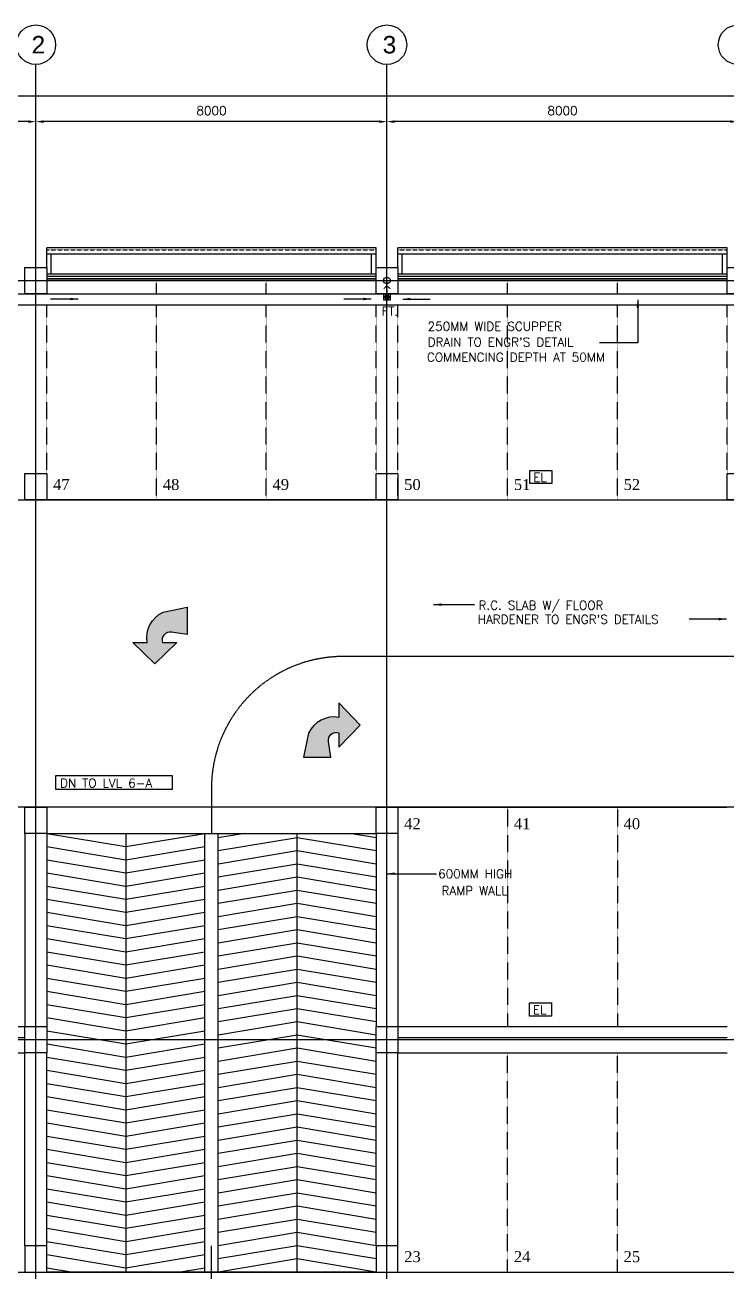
# Model space of a CAD drawing. Header units: millimetres. Extents: x -312260 to 194620, y -310600 to 21683.
# Drawn here: x -30659 to -14659, y -7219 to 21208 of the extents above; entities that cross this region are included whole.
import ezdxf

# ---------------------------------------------------------------- set-up
doc = ezdxf.new("R2010")
doc.units = ezdxf.units.MM
doc.header["$LTSCALE"] = 5
doc.header["$MEASUREMENT"] = 0
doc.header["$PDMODE"] = 3
for name, pattern in [('CENTER', [2, 1.25, -0.25, 0.25, -0.25]), ('DASHDOT2', [0.5, 0.25, -0.125, 0, -0.125]), ('DASHEDX2', [1.5, 1, -0.5]), ('HIDDEN2', [0.1875, 0.125, -0.0625])]:
    doc.linetypes.add(name, pattern=pattern)
for name, color, linetype in [('ARROW', 254, 'Continuous'), ('beam_p', 1, 'Continuous'), ('col', 7, 'Continuous'), ('CP NUMBERING', 1, 'Continuous'), ('DIM', 7, 'Continuous'), ('DRAIN', 5, 'Continuous'), ('EL & K', 10, 'Continuous'), ('FIX', 5, 'Continuous'), ('GRID', 9, 'CENTER'), ('LINE', 7, 'Continuous'), ('parap', 7, 'Continuous'), ('park L', 9, 'DASHEDX2'), ('RAIL', 1, 'Continuous'), ('RWDP', 1, 'Continuous'), ('SPEC', 7, 'Continuous'), ('wall', 2, 'Continuous')]:
    doc.layers.add(name, color=color, linetype=linetype)
doc.styles.add('CARPARK NO', font='TIMES.TTF', dxfattribs={"height": 200})
doc.styles.add('HELV', font='HELV.shx')
doc.styles.add('ROMS', font='romans.shx', dxfattribs={"width": 0.8, "height": 230})
doc.styles.add('S100', font='ROMANS.shx', dxfattribs={"height": 200})
doc.dimstyles.new('S100', dxfattribs={"dimscale": 0, "dimtxt": 150, "dimasz": 175, "dimexe": 150, "dimexo": 150, "dimgap": 150, "dimtad": 1, "dimdec": 0, "dimzin": 0, "dimdsep": 46, "dimtxsty": 'S100', "dimcen": 0, "dimdle": 100, "dimclrd": 5, "dimclre": 5, "dimclrt": 1, "dimaunit": 1, "dimadec": 0, "dimazin": 0, "dimtfac": 1, "dimtdec": 0, "dimtofl": 0, "dimtmove": 1, "dimatfit": 3, "dimfxl": 1, "dimtolj": 1, "dimtzin": 0, "dimarcsym": 0})

# ---------------------------------------------------------------- blocks, each defined once
blk = doc.blocks.new('*D21')
at = {"layer": 'DEFPOINTS', "color": 0}
for p in [(-22409, 19004), (-22409, 19004), (-14409, 19004)]:
    blk.add_point(p, dxfattribs=at)
at = {"layer": 'DIM', "color": 5, "lineweight": -2}
blk.add_line((-14584, 19004), (-22234, 19004), dxfattribs=at)
at = {"layer": 'DIM', "color": 5}
for points in [[(-22234, 19033), (-22234, 18974), (-22409, 19004)], [(-14584, 19033), (-14584, 18974), (-14409, 19004)]]:
    blk.add_solid(points, dxfattribs=at)
at = {"layer": 'DIM', "color": 1, "insert": (-18409, 19254), "char_height": 200, "attachment_point": 5, "style": 'S100'}
blk.add_mtext('\\A1;8000', dxfattribs=at)
blk = doc.blocks.new('*D22')
at = {"layer": 'DEFPOINTS', "color": 0}
for p in [(-30409, 19004), (-30409, 19004), (-22409, 19004)]:
    blk.add_point(p, dxfattribs=at)
at = {"layer": 'DIM', "color": 5, "lineweight": -2}
blk.add_line((-22584, 19004), (-30234, 19004), dxfattribs=at)
at = {"layer": 'DIM', "color": 5}
for points in [[(-30234, 19033), (-30234, 18974), (-30409, 19004)], [(-22584, 19033), (-22584, 18974), (-22409, 19004)]]:
    blk.add_solid(points, dxfattribs=at)
at = {"layer": 'DIM', "color": 1, "insert": (-26409, 19254), "char_height": 200, "attachment_point": 5, "style": 'S100'}
blk.add_mtext('\\A1;8000', dxfattribs=at)
blk = doc.blocks.new('*D23')
at = {"layer": 'DEFPOINTS', "color": 0}
for p in [(-38409, 19004), (-38409, 19004), (-30409, 19004)]:
    blk.add_point(p, dxfattribs=at)
at = {"layer": 'DIM', "color": 5, "lineweight": -2}
blk.add_line((-30584, 19004), (-38234, 19004), dxfattribs=at)
at = {"layer": 'DIM', "color": 5}
for points in [[(-38234, 19033), (-38234, 18974), (-38409, 19004)], [(-30584, 19033), (-30584, 18974), (-30409, 19004)]]:
    blk.add_solid(points, dxfattribs=at)
at = {"layer": 'DIM', "color": 1, "insert": (-34409, 19254), "char_height": 200, "attachment_point": 5, "style": 'S100'}
blk.add_mtext('\\A1;8000', dxfattribs=at)
blk = doc.blocks.new('*D24')
at = {"layer": 'DEFPOINTS', "color": 0}
for p in [(17591, 19592), (-38409, 17225), (17591, 17225)]:
    blk.add_point(p, dxfattribs=at)
at = {"layer": 'DIM', "color": 5, "lineweight": -2}
for p, q in [((-38409, 17375), (-38409, 19742)), ((17591, 17375), (17591, 19742)), ((-38234, 19592), (17416, 19592))]:
    blk.add_line(p, q, dxfattribs=at)
at = {"layer": 'DIM', "color": 5}
for points in [[(-38234, 19621), (-38234, 19562), (-38409, 19592)], [(17416, 19621), (17416, 19562), (17591, 19592)]]:
    blk.add_solid(points, dxfattribs=at)
at = {"layer": 'DIM', "color": 1, "insert": (-10409, 19842), "char_height": 200, "attachment_point": 5, "style": 'S100'}
blk.add_mtext('\\A1;56000', dxfattribs=at)
blk = doc.blocks.new('FT')
at = {"layer": 'FIX', "color": 6, "linetype": 'Continuous'}
for p, q in [((-102916, 3485), (-102974, 3542)), ((-102947, 3489), (-102969, 3511)), ((-102897, 3492), (-102966, 3561)), ((-102883, 3505), (-102953, 3575)), ((-102875, 3524), (-102934, 3583)), ((-102878, 3553), (-102905, 3580))]:
    blk.add_line(p, q, dxfattribs=at)
blk.add_lwpolyline([(-102849, 3609), (-102999, 3609), (-102999, 3459), (-102849, 3459)], close=True, dxfattribs=at)
blk.add_circle((-102924, 3534), 50, dxfattribs=at)

msp = doc.modelspace()

# ---------------------------------------------------------------- hatches: boundary and pattern name
at = {"layer": 'ARROW', "linetype": 'Continuous'}
for points in [[(-27321.2, 7365.9), (-26966.3, 7311.8), (-26966.3, 7934.3), (-27512.6, 7823.4, 0.3415961), (-27871.7, 7128.2), (-28203.3, 7128.2), (-27698.9, 6643.4), (-27194.5, 7128.2), (-27521.5, 7128.2, -0.5725495)], [(-23503.2, 5072.9), (-23503.2, 4746), (-23018.5, 5250.4), (-23503.2, 5754.8), (-23503.2, 5423.2, 0.3415961), (-24198.4, 5064.1), (-24309.4, 4517.8), (-23686.8, 4517.8), (-23741, 4872.6, -0.5725495)]]:
    msp.add_hatch(color=256, dxfattribs=at).paths.add_polyline_path(points)

# ---------------------------------------------------------------- linework, layer by layer
at = {"color": 8}
for p, q in [((-30159.4, 2780.7), (-28359.4, 2480.7)), ((-28359.4, 2780.7), (-28359.4, -7219.3)), ((-28359.4, 2480.7), (-26559.4, 2780.7)), ((-25659.4, 2780.7), (-26259.4, 2680.7)), ((-24459.4, 2680.7), (-26259.4, 2380.7)), ((-24459.4, -7219.3), (-24459.4, 2780.7)), ((-22659.4, 2380.7), (-24459.4, 2680.7)), ((-22659.4, 2680.7), (-23259.4, 2780.7)), ((-30159.4, 2480.7), (-28359.4, 2180.7)), ((-28359.4, 2180.7), (-26559.4, 2480.7)), ((-24459.4, 2380.7), (-26259.4, 2080.7)), ((-22659.4, 2080.7), (-24459.4, 2380.7)), ((-30159.4, 2180.7), (-28359.4, 1880.7)), ((-28359.4, 1880.7), (-26559.4, 2180.7)), ((-24459.4, 2080.7), (-26259.4, 1780.7)), ((-22659.4, 1780.7), (-24459.4, 2080.7)), ((-30159.4, 1880.7), (-28359.4, 1580.7)), ((-28359.4, 1580.7), (-26559.4, 1880.7)), ((-24459.4, 1780.7), (-26259.4, 1480.7)), ((-22659.4, 1480.7), (-24459.4, 1780.7)), ((-30159.4, 1580.7), (-28359.4, 1280.7)), ((-28359.4, 1280.7), (-26559.4, 1580.7)), ((-24459.4, 1480.7), (-26259.4, 1180.7)), ((-22659.4, 1180.7), (-24459.4, 1480.7)), ((-30159.4, 1280.7), (-28359.4, 980.7)), ((-28359.4, 980.7), (-26559.4, 1280.7)), ((-24459.4, 1180.7), (-26259.4, 880.7)), ((-22659.4, 880.7), (-24459.4, 1180.7)), ((-30159.4, 980.7), (-28359.4, 680.7)), ((-28359.4, 680.7), (-26559.4, 980.7)), ((-24459.4, 880.7), (-26259.4, 580.7)), ((-22659.4, 580.7), (-24459.4, 880.7)), ((-30159.4, 680.7), (-28359.4, 380.7)), ((-28359.4, 380.7), (-26559.4, 680.7)), ((-24459.4, 580.7), (-26259.4, 280.7)), ((-22659.4, 280.7), (-24459.4, 580.7)), ((-30159.4, 380.7), (-28359.4, 80.7)), ((-28359.4, 80.7), (-26559.4, 380.7)), ((-30159.4, 80.7), (-28359.4, -219.3)), ((-28359.4, -219.3), (-26559.4, 80.7)), ((-24459.4, 280.7), (-26259.4, -19.3)), ((-22659.4, -19.3), (-24459.4, 280.7)), ((-30159.4, -219.3), (-28359.4, -519.3)), ((-28359.4, -519.3), (-26559.4, -219.3)), ((-24459.4, -19.3), (-26259.4, -319.3)), ((-22659.4, -319.3), (-24459.4, -19.3)), ((-30159.4, -519.3), (-28359.4, -819.3)), ((-28359.4, -819.3), (-26559.4, -519.3)), ((-24459.4, -319.3), (-26259.4, -619.3)), ((-22659.4, -619.3), (-24459.4, -319.3)), ((-30159.4, -819.3), (-28359.4, -1119.3)), ((-28359.4, -1119.3), (-26559.4, -819.3)), ((-24459.4, -619.3), (-26259.4, -919.3)), ((-22659.4, -919.3), (-24459.4, -619.3)), ((-30159.4, -1119.3), (-28359.4, -1419.3)), ((-28359.4, -1419.3), (-26559.4, -1119.3)), ((-24459.4, -919.3), (-26259.4, -1219.3)), ((-22659.4, -1219.3), (-24459.4, -919.3)), ((-30159.4, -1419.3), (-28359.4, -1719.3)), ((-28359.4, -1719.3), (-26559.4, -1419.3)), ((-24459.4, -1219.3), (-26259.4, -1519.3)), ((-22659.4, -1519.3), (-24459.4, -1219.3)), ((-24459.4, -1519.3), (-26259.4, -1819.3)), ((-22659.4, -1819.3), (-24459.4, -1519.3)), ((-30159.4, -1719.3), (-28359.4, -2019.3)), ((-28359.4, -2019.3), (-26559.4, -1719.3)), ((-24459.4, -1819.3), (-26259.4, -2119.3)), ((-22659.4, -2119.3), (-24459.4, -1819.3)), ((-30159.4, -2019.3), (-28359.4, -2319.3)), ((-28359.4, -2319.3), (-26559.4, -2019.3)), ((-24459.4, -2119.3), (-26259.4, -2419.3)), ((-22659.4, -2419.3), (-24459.4, -2119.3)), ((-30159.4, -2319.3), (-28359.4, -2619.3)), ((-28359.4, -2619.3), (-26559.4, -2319.3)), ((-24459.4, -2419.3), (-26259.4, -2719.3)), ((-22659.4, -2719.3), (-24459.4, -2419.3)), ((-30159.4, -2619.3), (-28359.4, -2919.3)), ((-28359.4, -2919.3), (-26559.4, -2619.3)), ((-24459.4, -2719.3), (-26259.4, -3019.3)), ((-22659.4, -3019.3), (-24459.4, -2719.3)), ((-30159.4, -2919.3), (-28359.4, -3219.3)), ((-28359.4, -3219.3), (-26559.4, -2919.3)), ((-24459.4, -3019.3), (-26259.4, -3319.3)), ((-22659.4, -3319.3), (-24459.4, -3019.3)), ((-30159.4, -3219.3), (-28359.4, -3519.3)), ((-28359.4, -3519.3), (-26559.4, -3219.3)), ((-24459.4, -3319.3), (-26259.4, -3619.3)), ((-22659.4, -3619.3), (-24459.4, -3319.3)), ((-30159.4, -3519.3), (-28359.4, -3819.3)), ((-28359.4, -3819.3), (-26559.4, -3519.3)), ((-24459.4, -3619.3), (-26259.4, -3919.3)), ((-22659.4, -3919.3), (-24459.4, -3619.3)), ((-30159.4, -3819.3), (-28359.4, -4119.3)), ((-28359.4, -4119.3), (-26559.4, -3819.3)), ((-24459.4, -3919.3), (-26259.4, -4219.3)), ((-22659.4, -4219.3), (-24459.4, -3919.3)), ((-30159.4, -4119.3), (-28359.4, -4419.3)), ((-28359.4, -4419.3), (-26559.4, -4119.3)), ((-24459.4, -4219.3), (-26259.4, -4519.3)), ((-22659.4, -4519.3), (-24459.4, -4219.3)), ((-30159.4, -4419.3), (-28359.4, -4719.3)), ((-28359.4, -4719.3), (-26559.4, -4419.3)), ((-24459.4, -4519.3), (-26259.4, -4819.3)), ((-22659.4, -4819.3), (-24459.4, -4519.3)), ((-30159.4, -4719.3), (-28359.4, -5019.3)), ((-28359.4, -5019.3), (-26559.4, -4719.3)), ((-24459.4, -4819.3), (-26259.4, -5119.3)), ((-22659.4, -5119.3), (-24459.4, -4819.3)), ((-30159.4, -5019.3), (-28359.4, -5319.3)), ((-28359.4, -5319.3), (-26559.4, -5019.3)), ((-30159.4, -5319.3), (-28359.4, -5619.3)), ((-28359.4, -5619.3), (-26559.4, -5319.3)), ((-24459.4, -5119.3), (-26259.4, -5419.3)), ((-22659.4, -5419.3), (-24459.4, -5119.3)), ((-30159.4, -5619.3), (-28359.4, -5919.3)), ((-28359.4, -5919.3), (-26559.4, -5619.3)), ((-24459.4, -5419.3), (-26259.4, -5719.3)), ((-22659.4, -5719.3), (-24459.4, -5419.3)), ((-30159.4, -5919.3), (-28359.4, -6219.3)), ((-28359.4, -6219.3), (-26559.4, -5919.3)), ((-24459.4, -5719.3), (-26259.4, -6019.3)), ((-22659.4, -6019.3), (-24459.4, -5719.3)), ((-30159.4, -6219.3), (-28359.4, -6519.3)), ((-28359.4, -6519.3), (-26559.4, -6219.3)), ((-24459.4, -6019.3), (-26259.4, -6319.3)), ((-22659.4, -6319.3), (-24459.4, -6019.3)), ((-30159.4, -6519.3), (-28359.4, -6819.3)), ((-28359.4, -6819.3), (-26559.4, -6519.3)), ((-24459.4, -6319.3), (-26259.4, -6619.3)), ((-22659.4, -6619.3), (-24459.4, -6319.3)), ((-30159.4, -6819.3), (-28359.4, -7119.3)), ((-28359.4, -7119.3), (-26559.4, -6819.3)), ((-24459.4, -6619.3), (-26259.4, -6919.3)), ((-22659.4, -6919.3), (-24459.4, -6619.3)), ((-24459.4, -6919.3), (-26259.4, -7219.3)), ((-22659.4, -7219.3), (-24459.4, -6919.3)), ((-30159.4, -7119.3), (-29559.4, -7219.3)), ((-27159.4, -7219.3), (-26559.4, -7119.3))]:
    msp.add_line(p, q, dxfattribs=at)
msp.add_line((-22659.4, -7219.3), (-30159.4, -7219.3))
at = {"color": 1}
msp.add_lwpolyline([(-29952.2, 4097.3), (-27306.1, 4097.3), (-27306.1, 3777), (-29952.2, 3777)], close=True, dxfattribs=at)
at = {"layer": 'ARROW', "linetype": 'Continuous', "flags": 128}
for points in [[(-27871.7, 7128.2, -0.3415961), (-27512.6, 7823.4), (-26966.3, 7934.3), (-26966.3, 7311.8), (-27321.2, 7365.9, 0.5725495), (-27521.5, 7128.2), (-27194.5, 7128.2), (-27698.9, 6643.4), (-28203.3, 7128.2), (-27871.7, 7128.2)], [(-23503.2, 5423.2, 0.3415961), (-24198.4, 5064.1), (-24309.4, 4517.8), (-23686.8, 4517.8), (-23741, 4872.6, -0.5725495), (-23503.2, 5072.9), (-23503.2, 4746), (-23018.5, 5250.4), (-23503.2, 5754.8), (-23503.2, 5423.2)]]:
    msp.add_lwpolyline(points, format="xyb", dxfattribs=at)
at = {"layer": 'beam_p', "ltscale": 2}
for p, q in [((-22659.4, 16130.7), (-30159.4, 16130.7)), ((-30159.4, 15680.7), (-30159.4, 16130.7)), ((-22659.4, 15980.7), (-30159.4, 15980.7)), ((-30059.4, 15530.7), (-30059.4, 15980.7)), ((-22759.4, 15530.7), (-22759.4, 15980.7)), ((-22659.4, 15680.7), (-22659.4, 16130.7)), ((-14659.4, 16130.7), (-22159.4, 16130.7)), ((-22159.4, 15680.7), (-22159.4, 16130.7)), ((-14659.4, 15980.7), (-22159.4, 15980.7)), ((-22059.4, 15530.7), (-22059.4, 15980.7)), ((-14759.4, 15530.7), (-14759.4, 15980.7)), ((-14659.4, 15680.7), (-14659.4, 16130.7)), ((-35309.4, -1619.3), (-30659.4, -1619.3)), ((-22159.4, -1619.3), (-14659.4, -1619.3)), ((-35159.4, -1869.3), (-30659.4, -1869.3)), ((-22159.4, -1869.3), (-14659.4, -1869.3)), ((-35309.4, -2219.3), (-30659.4, -2219.3)), ((-22159.4, -2219.3), (-14659.4, -2219.3))]:
    msp.add_line(p, q, dxfattribs=at)
at = {"layer": 'beam_p', "color": 5, "linetype": 'HIDDEN2', "ltscale": 2}
for p, q in [((-30159.4, 16080.7), (-22659.4, 16080.7)), ((-22159.4, 16080.7), (-14659.4, 16080.7))]:
    msp.add_line(p, q, dxfattribs=at)
at = {"layer": 'col', "color": 3}
for points in [[(-30159.4, 15080.7), (-30659.4, 15080.7), (-30659.4, 15680.7), (-30159.4, 15680.7)], [(-22159.4, 15080.7), (-22659.4, 15080.7), (-22659.4, 15680.7), (-22159.4, 15680.7)], [(-14159.4, 15080.7), (-14659.4, 15080.7), (-14659.4, 15680.7), (-14159.4, 15680.7)], [(-30159.4, 10380.7), (-30659.4, 10380.7), (-30659.4, 10980.7), (-30159.4, 10980.7)], [(-22159.4, 10380.7), (-22659.4, 10380.7), (-22659.4, 10980.7), (-22159.4, 10980.7)], [(-14159.4, 10380.7), (-14659.4, 10380.7), (-14659.4, 10980.7), (-14159.4, 10980.7)], [(-30159.4, 2780.7), (-30659.4, 2780.7), (-30659.4, 3380.7), (-30159.4, 3380.7)], [(-30159.4, 2780.7), (-30659.4, 2780.7), (-30659.4, 3380.7), (-30159.4, 3380.7)], [(-22159.4, 2780.7), (-22659.4, 2780.7), (-22659.4, 3380.7), (-22159.4, 3380.7)], [(-22159.4, 2780.7), (-22659.4, 2780.7), (-22659.4, 3380.7), (-22159.4, 3380.7)], [(-30159.4, -2219.3), (-30659.4, -2219.3), (-30659.4, -1619.3), (-30159.4, -1619.3)], [(-22159.4, -2219.3), (-22659.4, -2219.3), (-22659.4, -1619.3), (-22159.4, -1619.3)], [(-30159.4, -6619.3), (-30659.4, -6619.3), (-30659.4, -7219.3), (-30159.4, -7219.3)], [(-30159.4, -6619.3), (-30659.4, -6619.3), (-30659.4, -7219.3), (-30159.4, -7219.3)], [(-22159.4, -6619.3), (-22659.4, -6619.3), (-22659.4, -7219.3), (-22159.4, -7219.3)], [(-22159.4, -6619.3), (-22659.4, -6619.3), (-22659.4, -7219.3), (-22159.4, -7219.3)]]:
    msp.add_lwpolyline(points, close=True, dxfattribs=at)
at = {"layer": 'DRAIN'}
for p, q in [((-37859.4, 15080.7), (17040.6, 15080.7)), ((-37859.4, 14830.7), (17040.6, 14830.7))]:
    msp.add_line(p, q, dxfattribs=at)
at = {"layer": 'EL & K', "color": 10}
for points in [[(-19151.1, 11054.3), (-18651.1, 11054.3), (-18651.1, 10754.3), (-19151.1, 10754.3)], [(-19159.4, -1085), (-18659.4, -1085), (-18659.4, -1385), (-19159.4, -1385)]]:
    msp.add_lwpolyline(points, close=True, dxfattribs=at)
at = {"layer": 'GRID', "linetype": 'CENTER', "ltscale": 2}
for p, q in [((-30409.4, -21553.2), (-30409.4, 20308)), ((-22409.4, -21553.2), (-22409.4, 20308)), ((-45970.9, 15380.7), (23219.1, 15380.7)), ((-45970.9, 10380.7), (23219.1, 10380.7)), ((25152.1, 3380.7), (-45970.9, 3380.7)), ((-45970.9, -1919.3), (22911, -1919.3)), ((-45970.9, -7219.3), (23219.1, -7219.3))]:
    msp.add_line(p, q, dxfattribs=at)
at = {"layer": 'GRID', "color": 7, "linetype": 'ByBlock'}
for centre in [(-30409.4, 20758), (-22409.4, 20758), (-14409.4, 20758)]:
    msp.add_circle(centre, 450, dxfattribs=at)
at = {"layer": 'LINE'}
msp.add_line((-30159.4, 2780.7), (-22659.4, 2780.7), dxfattribs=at)
at = {"layer": 'parap', "color": 0, "ltscale": 2}
for p, q in [((-38159.4, 15380.7), (-30659.4, 15380.7)), ((-22659.4, 15530.7), (-30159.4, 15530.7)), ((-22659.4, 15530.7), (-30159.4, 15530.7)), ((-22659.4, 15380.7), (-30159.4, 15380.7)), ((-22659.4, 15380.7), (-30159.4, 15380.7)), ((-14659.4, 15530.7), (-22159.4, 15530.7)), ((-14659.4, 15530.7), (-22159.4, 15530.7)), ((-14659.4, 15380.7), (-22159.4, 15380.7)), ((-14659.4, 15380.7), (-22159.4, 15380.7)), ((-30659.4, 2780.7), (-30659.4, -1619.3)), ((-30159.4, 2780.7), (-30159.4, -1619.3)), ((-26559.4, -7219.3), (-26559.4, 2780.7)), ((-26259.4, -7219.3), (-26259.4, 2780.7)), ((-22659.4, 2780.7), (-22659.4, -1619.3)), ((-22159.4, 2780.7), (-22159.4, -1619.3)), ((-30659.4, -6619.3), (-30659.4, -2219.3)), ((-30159.4, -6619.3), (-30159.4, -2219.3)), ((-22659.4, -6619.3), (-22659.4, -2219.3)), ((-22159.4, -6619.3), (-22159.4, -2219.3))]:
    msp.add_line(p, q, dxfattribs=at)
at = {"layer": 'park L'}
for p, q in [((-27659.4, 15080.7), (-27659.4, 15380.7)), ((-25159.4, 15080.7), (-25159.4, 15380.7)), ((-19659.4, 15080.7), (-19659.4, 15380.7)), ((-17159.4, 15080.7), (-17159.4, 15380.7)), ((-30159.4, 10980.7), (-30159.4, 14830.7)), ((-27659.4, 10380.7), (-27659.4, 14830.7)), ((-25159.4, 10380.7), (-25159.4, 14830.7)), ((-22659.4, 10380.7), (-22659.4, 14830.7)), ((-22659.4, 10980.7), (-22659.4, 14830.7)), ((-22159.4, 10380.7), (-22159.4, 14830.7)), ((-22159.4, 10980.7), (-22159.4, 14830.7)), ((-19659.4, 10380.7), (-19659.4, 14830.7)), ((-17159.4, 10380.7), (-17159.4, 14830.7)), ((-14659.4, 10380.7), (-14659.4, 14830.7)), ((-14659.4, 10980.7), (-14659.4, 14830.7)), ((-19659.4, 3380.7), (-19659.4, -1619.3)), ((-17159.4, 3380.7), (-17159.4, -1619.3)), ((-19659.4, -7219.3), (-19659.4, -2219.3)), ((-17159.4, -7219.3), (-17159.4, -2219.3))]:
    msp.add_line(p, q, dxfattribs=at)
at = {"layer": 'park L', "color": 8, "ltscale": 2}
for p, q in [((-22659.4, 10380.7), (-30159.4, 10380.7)), ((-22159.4, 10380.7), (-14659.4, 10380.7)), ((-30659.4, 3380.7), (-33159.4, 3380.7)), ((-22159.4, 3380.7), (-14659.4, 3380.7)), ((-22159.4, -7219.3), (-14659.4, -7219.3))]:
    msp.add_line(p, q, dxfattribs=at)
at = {"layer": 'RAIL', "color": 5, "ltscale": 1000}
for p, q in [((-30159.4, 15480.7), (-22659.4, 15480.7)), ((-30159.4, 15430.7), (-22659.4, 15430.7)), ((-22159.4, 15480.7), (-14659.4, 15480.7)), ((-22159.4, 15430.7), (-14659.4, 15430.7))]:
    msp.add_line(p, q, dxfattribs=at)
at = {"layer": 'RWDP', "color": 2, "linetype": 'DASHDOT2'}
for points in [[(-22409.4, 15380.7), (-22409.4, 15005.7)], [(-22484, 15198), (-22409.4, 15256.9), (-22342.9, 15203.3)]]:
    msp.add_lwpolyline(points, dxfattribs=at)
at = {"layer": 'RWDP'}
msp.add_circle((-22409.4, 15380.7), 75, dxfattribs=at)
at = {"layer": 'wall', "linetype": 'DASHEDX2', "ltscale": 3}
for points in [[(12384.9, 6811.6), (-23409.4, 6811.6, 0.4142136), (-26409.4, 3811.6), (-26409.4, 2780.7)], [(5590.6, -7219.3), (5590.6, -7650.1, -0.4142136), (2590.6, -10650.1), (-23409.4, -10650.1, -0.4142136), (-26409.4, -7650.1), (-26409.4, -6619.3)]]:
    msp.add_lwpolyline(points, format="xyb", dxfattribs=at)

# ---------------------------------------------------------------- block references
at = {"layer": 'wall', "xscale": -1, "rotation": 180}
msp.add_blockref('FT', (80514.9, 18539.7), dxfattribs=at)

# ---------------------------------------------------------------- texts
at = {"color": 1, "style": 'S100'}
msp.add_text('FT.', height=200, rotation=0, dxfattribs=at).set_placement((-22531.3, 14585.8))
at = {"color": 2, "style": 'S100'}
msp.add_text('DN TO LVL 6-A', height=200, rotation=0, dxfattribs=at).set_placement((-29859.7, 3827))
at = {"layer": 'CP NUMBERING', "style": 'CARPARK NO'}
for s, p in [('47', (-30017.7, 10607.4)), ('48', (-27517.7, 10607.4)), ('49', (-25017.7, 10607.4)), ('50', (-22017.7, 10607.4)), ('51', (-19517.7, 10607.4)), ('52', (-17017.7, 10607.4)), ('42', (-22017.7, 2876.1)), ('41', (-19517.7, 2876.1)), ('40', (-17017.7, 2876.1)), ('23', (-22017.7, -6992.6)), ('24', (-19517.7, -6992.6)), ('25', (-17017.7, -6992.6))]:
    msp.add_text(s, height=250, dxfattribs=at).set_placement(p)
at = {"layer": 'EL & K', "color": 10, "style": 'ROMS'}
for p in [(-19075.3, 10796.9), (-19083.6, -1342.3)]:
    msp.add_text('EL', height=200, dxfattribs=at).set_placement(p)
at = {"layer": 'GRID', "color": 3, "linetype": 'ByBlock', "style": 'HELV'}
for s, p in [('2', (-30508, 20557.7)), ('3', (-22508, 20557.7))]:
    msp.add_text(s, height=400, dxfattribs=at).set_placement(p)
at = {"layer": 'SPEC', "style": 'S100'}
for s, p in [('250MM WIDE SCUPPER', (-21483.3, 14237.3)), ("DRAIN TO ENGR'S DETAIL", (-21483.3, 13878.9)), ('COMMENCING DEPTH AT 50MM', (-21497.8, 13532.6)), ('R.C. SLAB W/ FLOOR', (-20322.8, 7879.4)), ("HARDENER TO ENGR'S DETAILS", (-20341.8, 7559.4)), ('600MM HIGH', (-21243.6, 1757.8)), ('RAMP WALL', (-21166.6, 1374.8))]:
    msp.add_text(s, height=200, dxfattribs=at).set_placement(p)

# ---------------------------------------------------------------- dimensions: what is measured, and where the dimension line sits
at = {"layer": 'DIM'}
dim = msp.add_aligned_dim(p1=(-38409.4, 17224.5), p2=(17590.6, 17224.5), distance=2367, dimstyle='S100', override={"dimscale": 1}, dxfattribs=at)
dim.commit()
dim.dimension.update_dxf_attribs({"geometry": '*D24', "text_midpoint": (-10409.4, 19841.5)})
for base, p1, p2, picture, middle in [((-38409.4, 19003.5), (-30409.4, 19003.5), (-38409.4, 19003.5), '*D23', (-34409.4, 19253.5)), ((-30409.4, 19003.5), (-22409.4, 19003.5), (-30409.4, 19003.5), '*D22', (-26409.4, 19253.5)), ((-22409.4, 19003.5), (-14409.4, 19003.5), (-22409.4, 19003.5), '*D21', (-18409.4, 19253.5))]:
    dim = msp.add_linear_dim(base=base, p1=p1, p2=p2, dimstyle='S100', override={"dimscale": 1}, dxfattribs=at)
    dim.commit()
    dim.dimension.update_dxf_attribs({"geometry": picture, "text_midpoint": middle})

# ---------------------------------------------------------------- leaders
at = {"layer": 'RWDP'}
for points in [[(-29450.2, 14960.5), (-30073.9, 14960.5)], [(-22769.5, 14960.5), (-23393.3, 14960.5)], [(-22049.3, 14960.5), (-21425.5, 14960.5)], [(-16694.4, 14940.6), (-16694.4, 13961.9), (-17566, 13961.9)]]:
    msp.add_leader(points, dimstyle='S100', override={"dimscale": 1, "dimtad": 0}, dxfattribs=at)
at = {"layer": 'SPEC'}
for points, override in [([(-21348.4, 7994.8), (-20416.9, 7994.8)], {"dimscale": 1, "dimtad": 0}), ([(-14674.8, 7664.2), (-15526.2, 7664.2)], {"dimscale": 1, "dimtad": 0}), ([(-22409.4, 1861.1), (-21279.7, 1861.1)], {"dimscale": 1})]:
    msp.add_leader(points, dimstyle='S100', override=override, dxfattribs=at)

doc.saveas('drawing.dxf')
